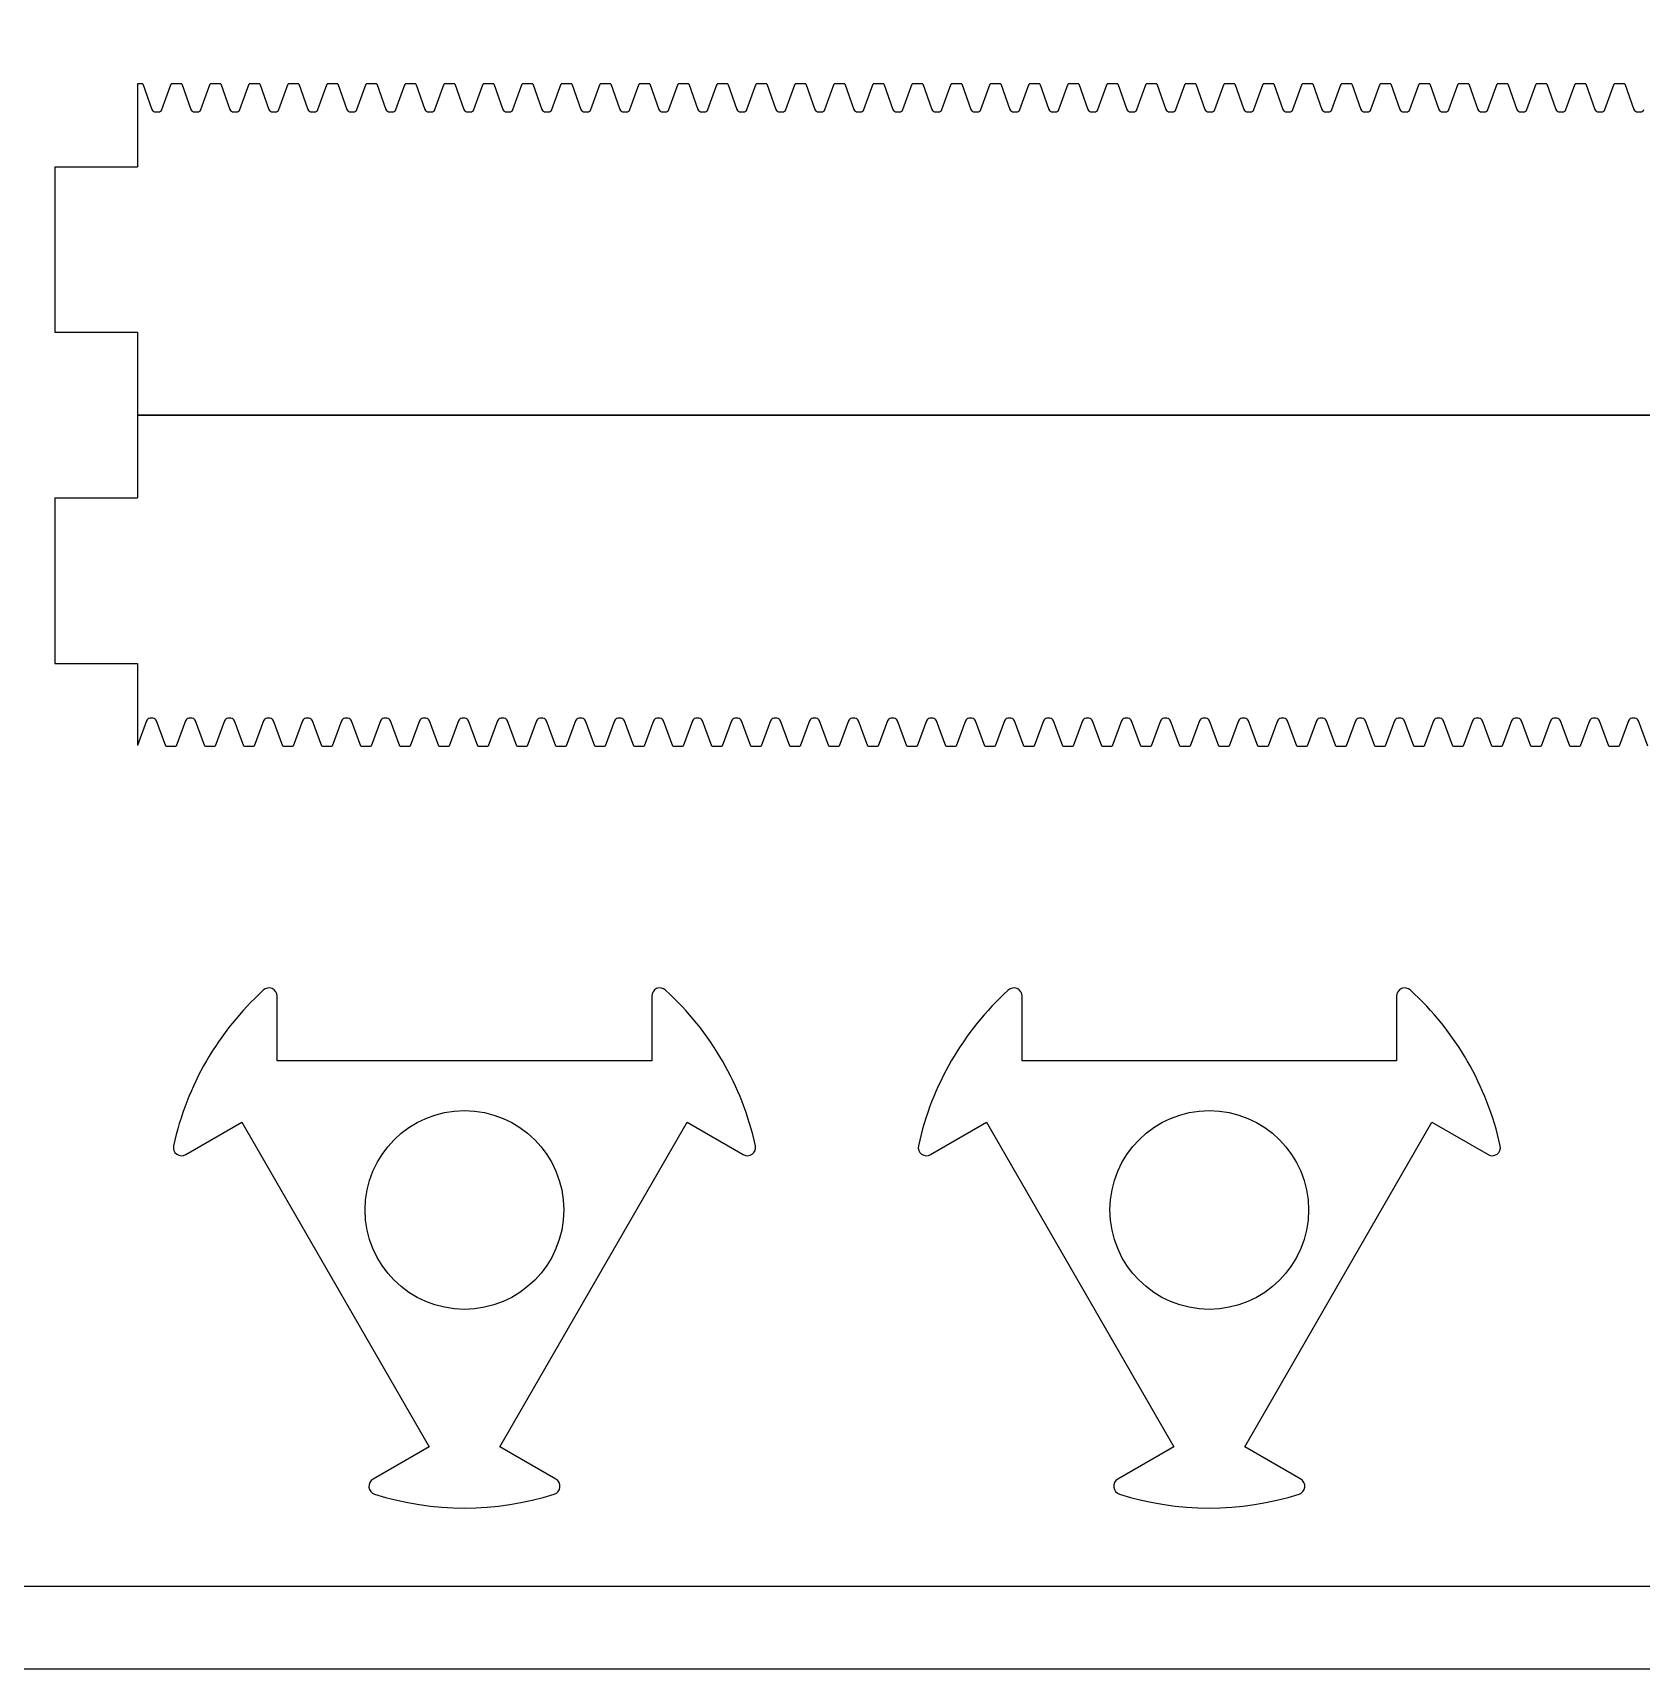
# Model space of a CAD drawing. Header units: millimetres. Extents: x 25309 to 26209, y 213925 to 214828.
# Drawn here: x 25905.6 to 26002.8, y 213924.8 to 214023.6 of the extents above; entities that cross this region are included whole.
import ezdxf

# ---------------------------------------------------------------- set-up
doc = ezdxf.new("R2010")
doc.units = ezdxf.units.MM

msp = doc.modelspace()

# ---------------------------------------------------------------- linework, layer by layer
at = {"color": 242, "linetype": 'Continuous', "lineweight": 25}
for p, q in [((25911.927, 214020.524), (25911.927, 214015.524)), ((25912.243, 214020.524), (25911.927, 214020.524)), ((25912.243, 214020.524), (25912.803, 214018.984)), ((25913.407, 214018.984), (25913.967, 214020.524)), ((25914.599, 214020.524), (25913.967, 214020.524)), ((25914.599, 214020.524), (25915.16, 214018.984)), ((25915.763, 214018.984), (25916.323, 214020.524)), ((25916.955, 214020.524), (25916.323, 214020.524)), ((25916.955, 214020.524), (25917.516, 214018.984)), ((25918.119, 214018.984), (25918.679, 214020.524)), ((25919.312, 214020.524), (25918.679, 214020.524)), ((25919.312, 214020.524), (25919.872, 214018.984)), ((25920.475, 214018.984), (25921.036, 214020.524)), ((25921.668, 214020.524), (25921.036, 214020.524)), ((25921.668, 214020.524), (25922.228, 214018.984)), ((25922.832, 214018.984), (25923.392, 214020.524)), ((25924.024, 214020.524), (25923.392, 214020.524)), ((25924.024, 214020.524), (25924.584, 214018.984)), ((25925.188, 214018.984), (25925.748, 214020.524)), ((25926.38, 214020.524), (25925.748, 214020.524)), ((25926.38, 214020.524), (25926.94, 214018.984)), ((25927.544, 214018.984), (25928.104, 214020.524)), ((25928.736, 214020.524), (25928.104, 214020.524)), ((25928.736, 214020.524), (25929.297, 214018.984)), ((25929.9, 214018.984), (25930.46, 214020.524)), ((25931.093, 214020.524), (25930.46, 214020.524)), ((25931.093, 214020.524), (25931.653, 214018.984)), ((25932.256, 214018.984), (25932.817, 214020.524)), ((25933.449, 214020.524), (25932.817, 214020.524)), ((25933.449, 214020.524), (25934.009, 214018.984)), ((25934.612, 214018.984), (25935.173, 214020.524)), ((25935.805, 214020.524), (25935.173, 214020.524)), ((25935.805, 214020.524), (25936.365, 214018.984)), ((25936.969, 214018.984), (25937.529, 214020.524)), ((25938.161, 214020.524), (25937.529, 214020.524)), ((25938.161, 214020.524), (25938.721, 214018.984)), ((25939.325, 214018.984), (25939.885, 214020.524)), ((25940.517, 214020.524), (25939.885, 214020.524)), ((25940.517, 214020.524), (25941.078, 214018.984)), ((25941.681, 214018.984), (25942.241, 214020.524)), ((25942.874, 214020.524), (25942.241, 214020.524)), ((25942.874, 214020.524), (25943.434, 214018.984)), ((25944.037, 214018.984), (25944.598, 214020.524)), ((25945.23, 214020.524), (25944.598, 214020.524)), ((25945.23, 214020.524), (25945.79, 214018.984)), ((25946.393, 214018.984), (25946.954, 214020.524)), ((25947.586, 214020.524), (25946.954, 214020.524)), ((25947.586, 214020.524), (25948.146, 214018.984)), ((25948.75, 214018.984), (25949.31, 214020.524)), ((25949.942, 214020.524), (25949.31, 214020.524)), ((25949.942, 214020.524), (25950.502, 214018.984)), ((25951.106, 214018.984), (25951.666, 214020.524)), ((25952.298, 214020.524), (25951.666, 214020.524)), ((25952.298, 214020.524), (25952.859, 214018.984)), ((25953.462, 214018.984), (25954.022, 214020.524)), ((25954.655, 214020.524), (25954.022, 214020.524)), ((25954.655, 214020.524), (25955.215, 214018.984)), ((25955.818, 214018.984), (25956.379, 214020.524)), ((25957.011, 214020.524), (25956.379, 214020.524)), ((25957.011, 214020.524), (25957.571, 214018.984)), ((25958.174, 214018.984), (25958.735, 214020.524)), ((25959.367, 214020.524), (25958.735, 214020.524)), ((25959.367, 214020.524), (25959.927, 214018.984)), ((25960.531, 214018.984), (25961.091, 214020.524)), ((25961.723, 214020.524), (25961.091, 214020.524)), ((25961.723, 214020.524), (25962.283, 214018.984)), ((25962.887, 214018.984), (25963.447, 214020.524)), ((25964.079, 214020.524), (25963.447, 214020.524)), ((25964.079, 214020.524), (25964.64, 214018.984)), ((25965.243, 214018.984), (25965.803, 214020.524)), ((25966.435, 214020.524), (25965.803, 214020.524)), ((25966.435, 214020.524), (25966.996, 214018.984)), ((25967.599, 214018.984), (25968.16, 214020.524)), ((25968.792, 214020.524), (25968.16, 214020.524)), ((25968.792, 214020.524), (25969.352, 214018.984)), ((25969.955, 214018.984), (25970.516, 214020.524)), ((25971.148, 214020.524), (25970.516, 214020.524)), ((25971.148, 214020.524), (25971.708, 214018.984)), ((25972.312, 214018.984), (25972.872, 214020.524)), ((25973.504, 214020.524), (25972.872, 214020.524)), ((25973.504, 214020.524), (25974.064, 214018.984)), ((25974.668, 214018.984), (25975.228, 214020.524)), ((25975.86, 214020.524), (25975.228, 214020.524)), ((25975.86, 214020.524), (25976.421, 214018.984)), ((25977.024, 214018.984), (25977.584, 214020.524)), ((25978.216, 214020.524), (25977.584, 214020.524)), ((25978.216, 214020.524), (25978.777, 214018.984)), ((25979.38, 214018.984), (25979.941, 214020.524)), ((25980.573, 214020.524), (25979.941, 214020.524)), ((25980.573, 214020.524), (25981.133, 214018.984)), ((25981.736, 214018.984), (25982.297, 214020.524)), ((25982.929, 214020.524), (25982.297, 214020.524)), ((25982.929, 214020.524), (25983.489, 214018.984)), ((25984.093, 214018.984), (25984.653, 214020.524)), ((25985.285, 214020.524), (25984.653, 214020.524)), ((25985.285, 214020.524), (25985.845, 214018.984)), ((25986.449, 214018.984), (25987.009, 214020.524)), ((25987.641, 214020.524), (25987.009, 214020.524)), ((25987.641, 214020.524), (25988.202, 214018.984)), ((25988.805, 214018.984), (25989.365, 214020.524)), ((25989.997, 214020.524), (25989.365, 214020.524)), ((25989.997, 214020.524), (25990.558, 214018.984)), ((25991.161, 214018.984), (25991.721, 214020.524)), ((25992.354, 214020.524), (25991.721, 214020.524)), ((25992.354, 214020.524), (25992.914, 214018.984)), ((25993.517, 214018.984), (25994.078, 214020.524)), ((25994.71, 214020.524), (25994.078, 214020.524)), ((25994.71, 214020.524), (25995.27, 214018.984)), ((25995.874, 214018.984), (25996.434, 214020.524)), ((25997.066, 214020.524), (25996.434, 214020.524)), ((25997.066, 214020.524), (25997.626, 214018.984)), ((25998.23, 214018.984), (25998.79, 214020.524)), ((25999.422, 214020.524), (25998.79, 214020.524)), ((25999.422, 214020.524), (25999.983, 214018.984)), ((26000.586, 214018.984), (26001.146, 214020.524)), ((26001.778, 214020.524), (26001.146, 214020.524)), ((26001.778, 214020.524), (26002.339, 214018.984)), ((25913.015, 214018.836), (25913.195, 214018.836)), ((25915.371, 214018.836), (25915.552, 214018.836)), ((25917.727, 214018.836), (25917.908, 214018.836)), ((25920.083, 214018.836), (25920.264, 214018.836)), ((25922.44, 214018.836), (25922.62, 214018.836)), ((25924.796, 214018.836), (25924.976, 214018.836)), ((25927.152, 214018.836), (25927.332, 214018.836)), ((25929.508, 214018.836), (25929.689, 214018.836)), ((25931.864, 214018.836), (25932.045, 214018.836)), ((25934.221, 214018.836), (25934.401, 214018.836)), ((25936.577, 214018.836), (25936.757, 214018.836)), ((25938.933, 214018.836), (25939.113, 214018.836)), ((25941.289, 214018.836), (25941.47, 214018.836)), ((25943.645, 214018.836), (25943.826, 214018.836)), ((25946.001, 214018.836), (25946.182, 214018.836)), ((25948.358, 214018.836), (25948.538, 214018.836)), ((25950.714, 214018.836), (25950.894, 214018.836)), ((25953.07, 214018.836), (25953.251, 214018.836)), ((25955.426, 214018.836), (25955.607, 214018.836)), ((25957.782, 214018.836), (25957.963, 214018.836)), ((25960.139, 214018.836), (25960.319, 214018.836)), ((25962.495, 214018.836), (25962.675, 214018.836)), ((25964.851, 214018.836), (25965.032, 214018.836)), ((25967.207, 214018.836), (25967.388, 214018.836)), ((25969.563, 214018.836), (25969.744, 214018.836)), ((25971.92, 214018.836), (25972.1, 214018.836)), ((25974.276, 214018.836), (25974.456, 214018.836)), ((25976.632, 214018.836), (25976.813, 214018.836)), ((25978.988, 214018.836), (25979.169, 214018.836)), ((25981.344, 214018.836), (25981.525, 214018.836)), ((25983.701, 214018.836), (25983.881, 214018.836)), ((25986.057, 214018.836), (25986.237, 214018.836)), ((25988.413, 214018.836), (25988.594, 214018.836)), ((25990.769, 214018.836), (25990.95, 214018.836)), ((25993.125, 214018.836), (25993.306, 214018.836)), ((25995.482, 214018.836), (25995.662, 214018.836)), ((25997.838, 214018.836), (25998.018, 214018.836)), ((26000.194, 214018.836), (26000.375, 214018.836)), ((26002.55, 214018.836), (26002.731, 214018.836)), ((25906.927, 214015.524), (25906.927, 214005.524)), ((25906.927, 214015.524), (25911.927, 214015.524)), ((25906.927, 214005.524), (25911.927, 214005.524)), ((25911.927, 214005.524), (25911.927, 214000.524)), ((25911.927, 214000.524), (25911.927, 213995.524)), ((26151.927, 214000.524), (25911.927, 214000.524)), ((25911.927, 214000.524), (26151.927, 214000.524)), ((25906.927, 213995.524), (25906.927, 213985.524)), ((25906.927, 213995.524), (25911.927, 213995.524)), ((25906.927, 213985.524), (25911.927, 213985.524)), ((25911.927, 213985.524), (25911.927, 213980.567)), ((25912.471, 213982.063), (25911.927, 213980.567)), ((25912.863, 213982.211), (25912.683, 213982.211)), ((25913.635, 213980.524), (25913.075, 213982.063)), ((25914.828, 213982.063), (25914.267, 213980.524)), ((25915.22, 213982.211), (25915.039, 213982.211)), ((25915.991, 213980.524), (25915.431, 213982.063)), ((25917.184, 213982.063), (25916.624, 213980.524)), ((25917.576, 213982.211), (25917.395, 213982.211)), ((25918.348, 213980.524), (25917.787, 213982.063)), ((25919.54, 213982.063), (25918.98, 213980.524)), ((25919.932, 213982.211), (25919.751, 213982.211)), ((25920.704, 213980.524), (25920.143, 213982.063)), ((25921.896, 213982.063), (25921.336, 213980.524)), ((25922.288, 213982.211), (25922.108, 213982.211)), ((25923.06, 213980.524), (25922.5, 213982.063)), ((25924.252, 213982.063), (25923.692, 213980.524)), ((25924.644, 213982.211), (25924.464, 213982.211)), ((25925.416, 213980.524), (25924.856, 213982.063)), ((25926.609, 213982.063), (25926.048, 213980.524)), ((25927.001, 213982.211), (25926.82, 213982.211)), ((25927.772, 213980.524), (25927.212, 213982.063)), ((25928.965, 213982.063), (25928.405, 213980.524)), ((25929.357, 213982.211), (25929.176, 213982.211)), ((25930.129, 213980.524), (25929.568, 213982.063)), ((25931.321, 213982.063), (25930.761, 213980.524)), ((25931.713, 213982.211), (25931.532, 213982.211)), ((25932.485, 213980.524), (25931.924, 213982.063)), ((25933.677, 213982.063), (25933.117, 213980.524)), ((25934.069, 213982.211), (25933.889, 213982.211)), ((25934.841, 213980.524), (25934.281, 213982.063)), ((25936.033, 213982.063), (25935.473, 213980.524)), ((25936.425, 213982.211), (25936.245, 213982.211)), ((25937.197, 213980.524), (25936.637, 213982.063)), ((25938.39, 213982.063), (25937.829, 213980.524)), ((25938.782, 213982.211), (25938.601, 213982.211)), ((25939.553, 213980.524), (25938.993, 213982.063)), ((25940.746, 213982.063), (25940.185, 213980.524)), ((25941.138, 213982.211), (25940.957, 213982.211)), ((25941.91, 213980.524), (25941.349, 213982.063)), ((25943.102, 213982.063), (25942.542, 213980.524)), ((25943.494, 213982.211), (25943.313, 213982.211)), ((25944.266, 213980.524), (25943.705, 213982.063)), ((25945.458, 213982.063), (25944.898, 213980.524)), ((25945.85, 213982.211), (25945.67, 213982.211)), ((25946.622, 213980.524), (25946.062, 213982.063)), ((25947.814, 213982.063), (25947.254, 213980.524)), ((25948.206, 213982.211), (25948.026, 213982.211)), ((25948.978, 213980.524), (25948.418, 213982.063)), ((25950.171, 213982.063), (25949.61, 213980.524)), ((25950.563, 213982.211), (25950.382, 213982.211)), ((25951.334, 213980.524), (25950.774, 213982.063)), ((25952.527, 213982.063), (25951.966, 213980.524)), ((25952.919, 213982.211), (25952.738, 213982.211)), ((25953.691, 213980.524), (25953.13, 213982.063)), ((25954.883, 213982.063), (25954.323, 213980.524)), ((25955.275, 213982.211), (25955.094, 213982.211)), ((25956.047, 213980.524), (25955.486, 213982.063)), ((25957.239, 213982.063), (25956.679, 213980.524)), ((25957.631, 213982.211), (25957.451, 213982.211)), ((25958.403, 213980.524), (25957.843, 213982.063)), ((25959.595, 213982.063), (25959.035, 213980.524)), ((25959.987, 213982.211), (25959.807, 213982.211)), ((25960.759, 213980.524), (25960.199, 213982.063)), ((25961.952, 213982.063), (25961.391, 213980.524)), ((25962.344, 213982.211), (25962.163, 213982.211)), ((25963.115, 213980.524), (25962.555, 213982.063)), ((25964.308, 213982.063), (25963.747, 213980.524)), ((25964.7, 213982.211), (25964.519, 213982.211)), ((25965.471, 213980.524), (25964.911, 213982.063)), ((25966.664, 213982.063), (25966.104, 213980.524)), ((25967.056, 213982.211), (25966.875, 213982.211)), ((25967.828, 213980.524), (25967.267, 213982.063)), ((25969.02, 213982.063), (25968.46, 213980.524)), ((25969.412, 213982.211), (25969.232, 213982.211)), ((25970.184, 213980.524), (25969.624, 213982.063)), ((25971.376, 213982.063), (25970.816, 213980.524)), ((25971.768, 213982.211), (25971.588, 213982.211)), ((25972.54, 213980.524), (25971.98, 213982.063)), ((25973.733, 213982.063), (25973.172, 213980.524)), ((25974.125, 213982.211), (25973.944, 213982.211)), ((25974.896, 213980.524), (25974.336, 213982.063)), ((25976.089, 213982.063), (25975.528, 213980.524)), ((25976.481, 213982.211), (25976.3, 213982.211)), ((25977.252, 213980.524), (25976.692, 213982.063)), ((25978.445, 213982.063), (25977.885, 213980.524)), ((25978.837, 213982.211), (25978.656, 213982.211)), ((25979.609, 213980.524), (25979.048, 213982.063)), ((25980.801, 213982.063), (25980.241, 213980.524)), ((25981.193, 213982.211), (25981.013, 213982.211)), ((25981.965, 213980.524), (25981.405, 213982.063)), ((25983.157, 213982.063), (25982.597, 213980.524)), ((25983.549, 213982.211), (25983.369, 213982.211)), ((25984.321, 213980.524), (25983.761, 213982.063)), ((25985.514, 213982.063), (25984.953, 213980.524)), ((25985.905, 213982.211), (25985.725, 213982.211)), ((25986.677, 213980.524), (25986.117, 213982.063)), ((25987.87, 213982.063), (25987.309, 213980.524)), ((25988.262, 213982.211), (25988.081, 213982.211)), ((25989.033, 213980.524), (25988.473, 213982.063)), ((25990.226, 213982.063), (25989.666, 213980.524)), ((25990.618, 213982.211), (25990.437, 213982.211)), ((25991.39, 213980.524), (25990.829, 213982.063)), ((25992.582, 213982.063), (25992.022, 213980.524)), ((25992.974, 213982.211), (25992.794, 213982.211)), ((25993.746, 213980.524), (25993.186, 213982.063)), ((25994.938, 213982.063), (25994.378, 213980.524)), ((25995.33, 213982.211), (25995.15, 213982.211)), ((25996.102, 213980.524), (25995.542, 213982.063)), ((25997.294, 213982.063), (25996.734, 213980.524)), ((25997.686, 213982.211), (25997.506, 213982.211)), ((25998.458, 213980.524), (25997.898, 213982.063)), ((25999.651, 213982.063), (25999.09, 213980.524)), ((26000.043, 213982.211), (25999.862, 213982.211)), ((26000.814, 213980.524), (26000.254, 213982.063)), ((26002.007, 213982.063), (26001.447, 213980.524)), ((26002.399, 213982.211), (26002.218, 213982.211)), ((26003.171, 213980.524), (26002.61, 213982.063)), ((25913.635, 213980.524), (25914.267, 213980.524)), ((25915.991, 213980.524), (25916.624, 213980.524)), ((25918.348, 213980.524), (25918.98, 213980.524)), ((25920.704, 213980.524), (25921.336, 213980.524)), ((25923.06, 213980.524), (25923.692, 213980.524)), ((25925.416, 213980.524), (25926.048, 213980.524)), ((25927.772, 213980.524), (25928.405, 213980.524)), ((25930.129, 213980.524), (25930.761, 213980.524)), ((25932.485, 213980.524), (25933.117, 213980.524)), ((25934.841, 213980.524), (25935.473, 213980.524)), ((25937.197, 213980.524), (25937.829, 213980.524)), ((25939.553, 213980.524), (25940.185, 213980.524)), ((25941.91, 213980.524), (25942.542, 213980.524)), ((25944.266, 213980.524), (25944.898, 213980.524)), ((25946.622, 213980.524), (25947.254, 213980.524)), ((25948.978, 213980.524), (25949.61, 213980.524)), ((25951.334, 213980.524), (25951.966, 213980.524)), ((25953.691, 213980.524), (25954.323, 213980.524)), ((25956.047, 213980.524), (25956.679, 213980.524)), ((25958.403, 213980.524), (25959.035, 213980.524)), ((25960.759, 213980.524), (25961.391, 213980.524)), ((25963.115, 213980.524), (25963.747, 213980.524)), ((25965.471, 213980.524), (25966.104, 213980.524)), ((25967.828, 213980.524), (25968.46, 213980.524)), ((25970.184, 213980.524), (25970.816, 213980.524)), ((25972.54, 213980.524), (25973.172, 213980.524)), ((25974.896, 213980.524), (25975.528, 213980.524)), ((25977.252, 213980.524), (25977.885, 213980.524)), ((25979.609, 213980.524), (25980.241, 213980.524)), ((25981.965, 213980.524), (25982.597, 213980.524)), ((25984.321, 213980.524), (25984.953, 213980.524)), ((25986.677, 213980.524), (25987.309, 213980.524)), ((25989.033, 213980.524), (25989.666, 213980.524)), ((25991.39, 213980.524), (25992.022, 213980.524)), ((25993.746, 213980.524), (25994.378, 213980.524)), ((25996.102, 213980.524), (25996.734, 213980.524)), ((25998.458, 213980.524), (25999.09, 213980.524)), ((26000.814, 213980.524), (26001.447, 213980.524)), ((25920.368, 213961.519), (25920.368, 213965.43)), ((25942.995, 213965.43), (25942.995, 213961.519)), ((25965.368, 213961.519), (25965.368, 213965.43)), ((25987.995, 213965.43), (25987.995, 213961.519)), ((25942.995, 213961.519), (25920.368, 213961.519)), ((25987.995, 213961.519), (25965.368, 213961.519)), ((25914.843, 213955.862), (25918.23, 213957.817)), ((25918.23, 213957.817), (25929.544, 213938.221)), ((25933.819, 213938.221), (25945.132, 213957.817)), ((25945.132, 213957.817), (25948.519, 213955.862)), ((25959.843, 213955.862), (25963.23, 213957.817)), ((25963.23, 213957.817), (25974.544, 213938.221)), ((25978.819, 213938.221), (25990.132, 213957.817)), ((25990.132, 213957.817), (25993.519, 213955.862)), ((25929.544, 213938.221), (25926.157, 213936.266)), ((25937.205, 213936.266), (25933.819, 213938.221)), ((25974.544, 213938.221), (25971.157, 213936.266)), ((25982.205, 213936.266), (25978.819, 213938.221))]:
    msp.add_line(p, q, dxfattribs=at)
at = {"color": 30}
msp.add_lwpolyline([(25308.558, 214374.782), (26208.558, 214374.782), (26208.558, 213924.782), (25308.558, 213924.782)], close=True, dxfattribs=at)
msp.add_lwpolyline([(25313.558, 214369.782), (26203.558, 214369.782), (26203.558, 213929.782), (25313.558, 213929.782)], close=True)
at = {"color": 242, "linetype": 'Continuous', "lineweight": 25}
for centre in [(25931.681, 213952.519), (25976.681, 213952.519)]:
    msp.add_circle(centre, 6, dxfattribs=at)
for centre, radius, start, end in [((25913.015, 214019.061), 0.225, 200, 270), ((25913.195, 214019.061), 0.225, 270, 340), ((25915.371, 214019.061), 0.225, 200, 270), ((25915.552, 214019.061), 0.225, 270, 340), ((25917.727, 214019.061), 0.225, 200, 270), ((25917.908, 214019.061), 0.225, 270, 340), ((25920.083, 214019.061), 0.225, 200, 270), ((25920.264, 214019.061), 0.225, 270, 340), ((25922.44, 214019.061), 0.225, 200, 270), ((25922.62, 214019.061), 0.225, 270, 340), ((25924.796, 214019.061), 0.225, 200, 270), ((25924.976, 214019.061), 0.225, 270, 340), ((25927.152, 214019.061), 0.225, 200, 270), ((25927.332, 214019.061), 0.225, 270, 340), ((25929.508, 214019.061), 0.225, 200, 270), ((25929.689, 214019.061), 0.225, 270, 340), ((25931.864, 214019.061), 0.225, 200, 270), ((25932.045, 214019.061), 0.225, 270, 340), ((25934.221, 214019.061), 0.225, 200, 270), ((25934.401, 214019.061), 0.225, 270, 340), ((25936.577, 214019.061), 0.225, 200, 270), ((25936.757, 214019.061), 0.225, 270, 340), ((25938.933, 214019.061), 0.225, 200, 270), ((25939.113, 214019.061), 0.225, 270, 340), ((25941.289, 214019.061), 0.225, 200, 270), ((25941.47, 214019.061), 0.225, 270, 340), ((25943.645, 214019.061), 0.225, 200, 270), ((25943.826, 214019.061), 0.225, 270, 340), ((25946.001, 214019.061), 0.225, 200, 270), ((25946.182, 214019.061), 0.225, 270, 340), ((25948.358, 214019.061), 0.225, 200, 270), ((25948.538, 214019.061), 0.225, 270, 340), ((25950.714, 214019.061), 0.225, 200, 270), ((25950.894, 214019.061), 0.225, 270, 340), ((25953.07, 214019.061), 0.225, 200, 270), ((25953.251, 214019.061), 0.225, 270, 340), ((25955.426, 214019.061), 0.225, 200, 270), ((25955.607, 214019.061), 0.225, 270, 340), ((25957.782, 214019.061), 0.225, 200, 270), ((25957.963, 214019.061), 0.225, 270, 340), ((25960.139, 214019.061), 0.225, 200, 270), ((25960.319, 214019.061), 0.225, 270, 340), ((25962.495, 214019.061), 0.225, 200, 270), ((25962.675, 214019.061), 0.225, 270, 340), ((25964.851, 214019.061), 0.225, 200, 270), ((25965.032, 214019.061), 0.225, 270, 340), ((25967.207, 214019.061), 0.225, 200, 270), ((25967.388, 214019.061), 0.225, 270, 340), ((25969.563, 214019.061), 0.225, 200, 270), ((25969.744, 214019.061), 0.225, 270, 340), ((25971.92, 214019.061), 0.225, 200, 270), ((25972.1, 214019.061), 0.225, 270, 340), ((25974.276, 214019.061), 0.225, 200, 270), ((25974.456, 214019.061), 0.225, 270, 340), ((25976.632, 214019.061), 0.225, 200, 270), ((25976.813, 214019.061), 0.225, 270, 340), ((25978.988, 214019.061), 0.225, 200, 270), ((25979.169, 214019.061), 0.225, 270, 340), ((25981.344, 214019.061), 0.225, 200, 270), ((25981.525, 214019.061), 0.225, 270, 340), ((25983.701, 214019.061), 0.225, 200, 270), ((25983.881, 214019.061), 0.225, 270, 340), ((25986.057, 214019.061), 0.225, 200, 270), ((25986.237, 214019.061), 0.225, 270, 340), ((25988.413, 214019.061), 0.225, 200, 270), ((25988.594, 214019.061), 0.225, 270, 340), ((25990.769, 214019.061), 0.225, 200, 270), ((25990.95, 214019.061), 0.225, 270, 340), ((25993.125, 214019.061), 0.225, 200, 270), ((25993.306, 214019.061), 0.225, 270, 340), ((25995.482, 214019.061), 0.225, 200, 270), ((25995.662, 214019.061), 0.225, 270, 340), ((25997.838, 214019.061), 0.225, 200, 270), ((25998.018, 214019.061), 0.225, 270, 340), ((26000.194, 214019.061), 0.225, 200, 270), ((26000.375, 214019.061), 0.225, 270, 340), ((26002.55, 214019.061), 0.225, 200, 270), ((26002.731, 214019.061), 0.225, 270, 340), ((25912.683, 213981.986), 0.225, 90, 160), ((25912.863, 213981.986), 0.225, 20, 90), ((25915.039, 213981.986), 0.225, 90, 160), ((25915.22, 213981.986), 0.225, 20, 90), ((25917.395, 213981.986), 0.225, 90, 160), ((25917.576, 213981.986), 0.225, 20, 90), ((25919.751, 213981.986), 0.225, 90, 160), ((25919.932, 213981.986), 0.225, 20, 90), ((25922.108, 213981.986), 0.225, 90, 160), ((25922.288, 213981.986), 0.225, 20, 90), ((25924.464, 213981.986), 0.225, 90, 160), ((25924.644, 213981.986), 0.225, 20, 90), ((25926.82, 213981.986), 0.225, 90, 160), ((25927.001, 213981.986), 0.225, 20, 90), ((25929.176, 213981.986), 0.225, 90, 160), ((25929.357, 213981.986), 0.225, 20, 90), ((25931.532, 213981.986), 0.225, 90, 160), ((25931.713, 213981.986), 0.225, 20, 90), ((25933.889, 213981.986), 0.225, 90, 160), ((25934.069, 213981.986), 0.225, 20, 90), ((25936.245, 213981.986), 0.225, 90, 160), ((25936.425, 213981.986), 0.225, 20, 90), ((25938.601, 213981.986), 0.225, 90, 160), ((25938.782, 213981.986), 0.225, 20, 90), ((25940.957, 213981.986), 0.225, 90, 160), ((25941.138, 213981.986), 0.225, 20, 90), ((25943.313, 213981.986), 0.225, 90, 160), ((25943.494, 213981.986), 0.225, 20, 90), ((25945.67, 213981.986), 0.225, 90, 160), ((25945.85, 213981.986), 0.225, 20, 90), ((25948.026, 213981.986), 0.225, 90, 160), ((25948.206, 213981.986), 0.225, 20, 90), ((25950.382, 213981.986), 0.225, 90, 160), ((25950.563, 213981.986), 0.225, 20, 90), ((25952.738, 213981.986), 0.225, 90, 160), ((25952.919, 213981.986), 0.225, 20, 90), ((25955.094, 213981.986), 0.225, 90, 160), ((25955.275, 213981.986), 0.225, 20, 90), ((25957.451, 213981.986), 0.225, 90, 160), ((25957.631, 213981.986), 0.225, 20, 90), ((25959.807, 213981.986), 0.225, 90, 160), ((25959.987, 213981.986), 0.225, 20, 90), ((25962.163, 213981.986), 0.225, 90, 160), ((25962.344, 213981.986), 0.225, 20, 90), ((25964.519, 213981.986), 0.225, 90, 160), ((25964.7, 213981.986), 0.225, 20, 90), ((25966.875, 213981.986), 0.225, 90, 160), ((25967.056, 213981.986), 0.225, 20, 90), ((25969.232, 213981.986), 0.225, 90, 160), ((25969.412, 213981.986), 0.225, 20, 90), ((25971.588, 213981.986), 0.225, 90, 160), ((25971.768, 213981.986), 0.225, 20, 90), ((25973.944, 213981.986), 0.225, 90, 160), ((25974.125, 213981.986), 0.225, 20, 90), ((25976.3, 213981.986), 0.225, 90, 160), ((25976.481, 213981.986), 0.225, 20, 90), ((25978.656, 213981.986), 0.225, 90, 160), ((25978.837, 213981.986), 0.225, 20, 90), ((25981.013, 213981.986), 0.225, 90, 160), ((25981.193, 213981.986), 0.225, 20, 90), ((25983.369, 213981.986), 0.225, 90, 160), ((25983.549, 213981.986), 0.225, 20, 90), ((25985.725, 213981.986), 0.225, 90, 160), ((25985.905, 213981.986), 0.225, 20, 90), ((25988.081, 213981.986), 0.225, 90, 160), ((25988.262, 213981.986), 0.225, 20, 90), ((25990.437, 213981.986), 0.225, 90, 160), ((25990.618, 213981.986), 0.225, 20, 90), ((25992.794, 213981.986), 0.225, 90, 160), ((25992.974, 213981.986), 0.225, 20, 90), ((25995.15, 213981.986), 0.225, 90, 160), ((25995.33, 213981.986), 0.225, 20, 90), ((25997.506, 213981.986), 0.225, 90, 160), ((25997.686, 213981.986), 0.225, 20, 90), ((25999.862, 213981.986), 0.225, 90, 160), ((26000.043, 213981.986), 0.225, 20, 90), ((26002.218, 213981.986), 0.225, 90, 160), ((26002.399, 213981.986), 0.225, 20, 90), ((25931.681, 213952.519), 18, 132.45951, 167.54049), ((25919.868, 213965.43), 0.5, 0, 132.45951), ((25943.495, 213965.43), 0.5, 47.54049, 180), ((25931.681, 213952.519), 18, 12.45951, 47.54049), ((25976.681, 213952.519), 18, 132.45951, 167.54049), ((25964.868, 213965.43), 0.5, 0, 132.45951), ((25988.495, 213965.43), 0.5, 47.54049, 180), ((25976.681, 213952.519), 18, 12.45951, 47.54049), ((25914.593, 213956.295), 0.5, 167.54049, 300), ((25948.769, 213956.295), 0.5, 240, 12.45951), ((25959.593, 213956.295), 0.5, 167.54049, 300), ((25993.769, 213956.295), 0.5, 240, 12.45951), ((25926.407, 213935.833), 0.5, 120, 252.45951), ((25936.955, 213935.833), 0.5, 287.54049, 60), ((25971.407, 213935.833), 0.5, 120, 252.45951), ((25981.955, 213935.833), 0.5, 287.54049, 60), ((25931.681, 213952.519), 18, 252.45951, 287.54049), ((25976.681, 213952.519), 18, 252.45951, 287.54049)]:
    msp.add_arc(centre, radius, start, end, dxfattribs=at)

doc.saveas('drawing.dxf')
